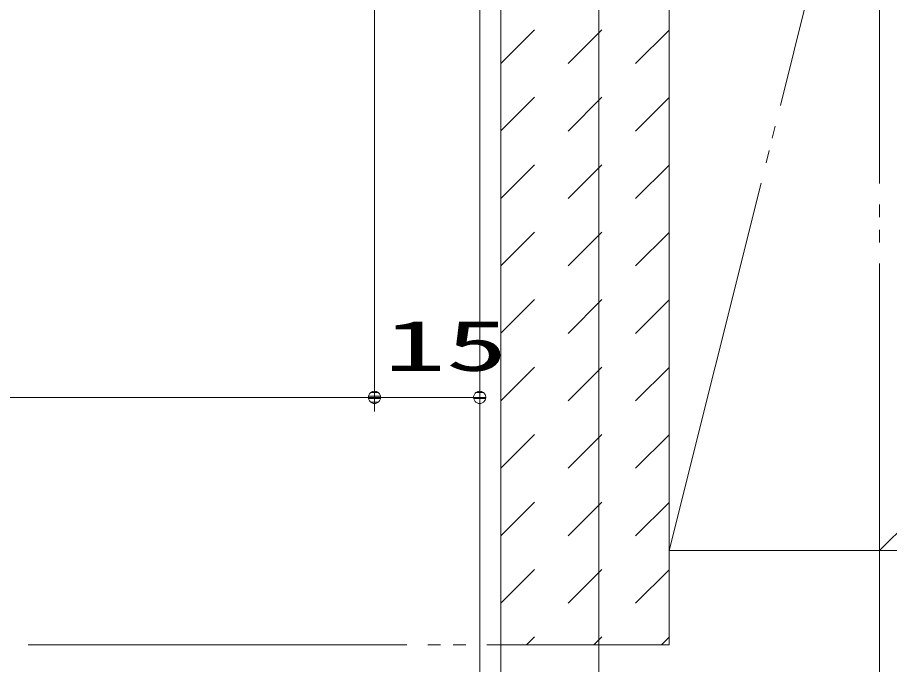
# Model space of a CAD drawing. Units: millimetres on the paper. Extents: x -305 to 305, y -152 to 152.
# Drawn here: x 19.05 to 60.49, y 35.69 to 66.46 of the extents above; entities that cross this region are included whole.
import ezdxf
from ezdxf.enums import TextEntityAlignment as Align

# ---------------------------------------------------------------- set-up
doc = ezdxf.new("R2010")
doc.units = ezdxf.units.MM
doc.linetypes.add('LONG_DOUBLE_CHAIN', pattern=[21.8, 18, -1, 0.6, -0.6, 0.6, -1])
doc.layers.add('0-1_TV', color=7, linetype='Continuous', lineweight=9)
doc.layers.add('0-2_0', color=7, linetype='Continuous', lineweight=9)
doc.styles.add('ＭＳ ゴシック', font='')
doc.styles.get('ＭＳ ゴシック').set_extended_font_data('MS Gothic')

# ---------------------------------------------------------------- blocks, each defined once
blk = doc.blocks.new('_DOTSMALL')
at = {"layer": '0-2_0'}
for p, q in [((0.0746, 0.1), (-0.0746, 0.1)), ((0.1223, -0.0248), (-0.1223, -0.0248))]:
    blk.add_line(p, q, dxfattribs=at)
for points in [[(0.125, 0), (0.124, 0.0157), (0.1211, 0.0311), (0.1162, 0.046), (0.1095, 0.0602), (0.1011, 0.0735), (0.0911, 0.0856), (0.0797, 0.0963), (0.067, 0.1055), (0.0532, 0.1131), (0.0386, 0.1189), (0.0234, 0.1228), (0.0078, 0.1248), (-0.0078, 0.1248), (-0.0234, 0.1228), (-0.0386, 0.1189), (-0.0532, 0.1131), (-0.067, 0.1055), (-0.0797, 0.0963), (-0.0911, 0.0856), (-0.1011, 0.0735), (-0.1095, 0.0602), (-0.1162, 0.046), (-0.1211, 0.0311), (-0.124, 0.0157), (-0.125, 0), (0, 0)], [(-0.125, 0), (-0.124, -0.0157), (-0.1211, -0.0311), (-0.1162, -0.046), (-0.1095, -0.0602), (-0.1011, -0.0735), (-0.0911, -0.0856), (-0.0797, -0.0963), (-0.067, -0.1055), (-0.0532, -0.1131), (-0.0386, -0.1189), (-0.0234, -0.1228), (-0.0078, -0.1248), (0.0078, -0.1248), (0.0234, -0.1228), (0.0386, -0.1189), (0.0532, -0.1131), (0.067, -0.1055), (0.0797, -0.0963), (0.0911, -0.0856), (0.1011, -0.0735), (0.1095, -0.0602), (0.1162, -0.046), (0.1211, -0.0311), (0.124, -0.0157), (0.125, 0), (0, 0)]]:
    blk.add_lwpolyline(points, close=True, dxfattribs=at)

msp = doc.modelspace()

# ---------------------------------------------------------------- linework, layer by layer
at = {"layer": '0-1_TV', "linetype": 'LONG_DOUBLE_CHAIN'}
for p, q in [((60.013, 120.16), (60.013, 41.117)), ((50.013, 81.117), (50.013, 36.625)), ((50.013, 41.117), (60.013, 81.117)), ((100.013, 81.117), (60.013, 41.117)), ((42.013, 77.784), (42.013, 36.625)), ((50.013, 41.117), (100.013, 41.117)), ((19.555, 36.625), (50.013, 36.625))]:
    msp.add_line(p, q, dxfattribs=at)
at = {"layer": '0-1_TV'}
for p, q in [((46.68, 88.45), (46.68, 20.725)), ((36.013, 82.884), (36.013, 47.729)), ((41.013, 72.884), (41.013, 20.059)), ((41.013, 72.884), (41.013, 48.395)), ((42.013, 64.269), (43.613, 65.869)), ((45.216, 64.265), (46.82, 65.869)), ((48.423, 64.265), (50.013, 65.855)), ((42.013, 61.062), (43.613, 62.662)), ((45.216, 61.058), (46.82, 62.662)), ((48.423, 61.058), (50.013, 62.647)), ((42.013, 57.855), (43.613, 59.454)), ((45.216, 57.851), (46.82, 59.454)), ((48.423, 57.851), (50.013, 59.44)), ((42.013, 54.647), (43.613, 56.247)), ((45.216, 54.644), (46.82, 56.247)), ((48.423, 54.644), (50.013, 56.233)), ((42.013, 51.44), (43.613, 53.04)), ((45.216, 51.436), (46.82, 53.04)), ((48.423, 51.436), (50.013, 53.026)), ((42.013, 48.233), (43.613, 49.833)), ((45.216, 48.229), (46.82, 49.833)), ((48.423, 48.229), (50.013, 49.818)), ((36.013, 48.396), (-69.153, 48.396)), ((36.013, 48.396), (36.013, 48.395)), ((41.013, 48.396), (36.013, 48.396)), ((42.013, 45.026), (43.613, 46.625)), ((45.216, 45.022), (46.82, 46.625)), ((48.423, 45.022), (50.013, 46.611)), ((42.013, 41.818), (43.613, 43.418)), ((45.216, 41.815), (46.82, 43.418)), ((48.423, 41.815), (50.013, 43.404)), ((60.013, 41.117), (60.013, 10.246)), ((60.013, 41.117), (60.013, 1.238)), ((42.013, 38.611), (43.613, 40.211)), ((45.216, 38.607), (46.82, 40.211)), ((48.423, 38.607), (50.013, 40.197)), ((43.234, 36.625), (43.613, 37.004)), ((46.441, 36.625), (46.82, 37.004)), ((49.648, 36.625), (50.013, 36.989)), ((42.013, 36.625), (42.013, 20.725)), ((42.013, 36.625), (42.013, 9.912))]:
    msp.add_line(p, q, dxfattribs=at)
msp.add_lwpolyline([(50.013, 77.784), (42.013, 77.784), (42.013, 36.625), (50.013, 36.625)], close=True, dxfattribs=at)

# ---------------------------------------------------------------- block references
at = {"layer": '0-1_TV', "xscale": 2.32, "yscale": 2.32}
for p in [(36.013, 48.396), (41.013, 48.396)]:
    msp.add_blockref('_DOTSMALL', p, dxfattribs=at)
at = {"layer": '0-1_TV', "xscale": 2.32, "yscale": 2.32, "rotation": 180}
msp.add_blockref('_DOTSMALL', (36.013, 48.396), dxfattribs=at)

# ---------------------------------------------------------------- texts
at = {"layer": '0-1_TV', "style": 'ＭＳ ゴシック', "width": 1.8}
msp.add_text('15', height=2.405, dxfattribs=at).set_placement((36.457, 48.933), align=Align.BOTTOM_LEFT)

doc.saveas('drawing.dxf')
